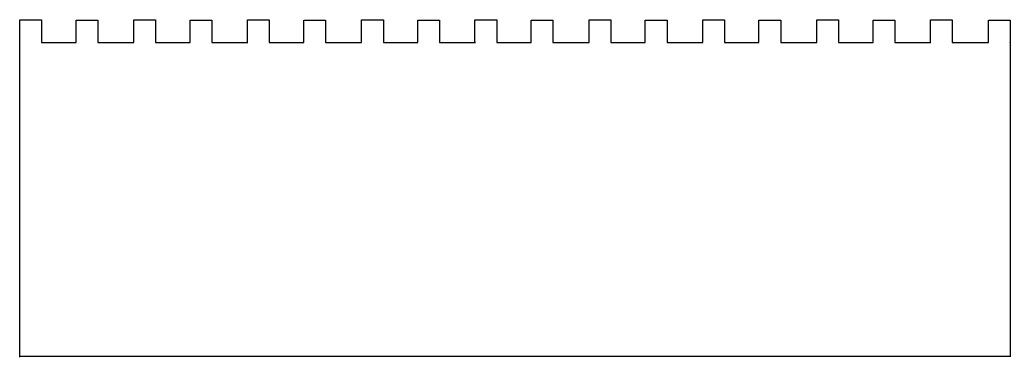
# Model space of a CAD drawing. Extents: x 0 to 279, y 44 to 139.
import ezdxf

# ---------------------------------------------------------------- set-up
doc = ezdxf.new("R2010")
doc.units = 0
doc.layers.add('frontwall_lower', color=7, linetype='CONTINUOUS')

msp = doc.modelspace()

# ---------------------------------------------------------------- linework, layer by layer
at = {"layer": 'frontwall_lower', "color": 1}
msp.add_lwpolyline([(0, 44.007652), (0, 132.907652), (0, 132.904477), (0, 139.272469), (6.135158, 139.272469), (6.135158, 132.904477), (15.8623, 132.904477), (15.8623, 139.166282), (21.997106, 139.166282), (21.997106, 132.904477), (32.148639, 132.904477), (32.177214, 132.904477), (32.177214, 139.272469), (38.312372, 139.272469), (38.312372, 132.904477), (48.039514, 132.904477), (48.039514, 139.166282), (54.174319, 139.166282), (54.174319, 132.904477), (64.325853, 132.904477), (64.251064, 132.904477), (64.251064, 139.272469), (70.386222, 139.272469), (70.386222, 132.904477), (80.113364, 132.904477), (80.113364, 139.166282), (86.248522, 139.166282), (86.248522, 132.904477), (96.399703, 132.904477), (96.428278, 132.904477), (96.428278, 139.272469), (102.563436, 139.272469), (102.563436, 132.904477), (112.290578, 132.904477), (112.290578, 139.166282), (118.425736, 139.166282), (118.425736, 132.904477), (128.576917, 132.904477), (128.411111, 132.904477), (128.411111, 139.272469), (134.546269, 139.272469), (134.546269, 132.904477), (144.273411, 132.904477), (144.273411, 139.166282), (150.408217, 139.166282), (150.408217, 132.904477), (160.55975, 132.904477), (160.588325, 132.904477), (160.588325, 139.272469), (166.723483, 139.272469), (166.723483, 132.904477), (176.450625, 132.904477), (176.450625, 139.166282), (182.585431, 139.166282), (182.585431, 132.904477), (192.736964, 132.904477), (192.662175, 132.904477), (192.662175, 139.272469), (198.797333, 139.272469), (198.797333, 132.904477), (208.524828, 132.904477), (208.524828, 139.166282), (214.659633, 139.166282), (214.659633, 132.904477), (224.811167, 132.904477), (224.839389, 132.904477), (224.839389, 139.272469), (230.974194, 139.272469), (230.974194, 132.904477), (240.702042, 132.904477), (240.702042, 139.166282), (246.836847, 139.166282), (246.836847, 132.904477), (256.988381, 132.904477), (256.883253, 132.904477), (256.883253, 139.272469), (263.018058, 139.272469), (263.018058, 132.904477), (273.264842, 132.904477), (273.264842, 139.166282), (279.4, 139.166282), (279.4, 132.904477), (279.4, 132.997258), (279.4, 44.097258), (279.4, 44.194271), (0, 44.194271)], dxfattribs=at)

doc.saveas('drawing.dxf')
